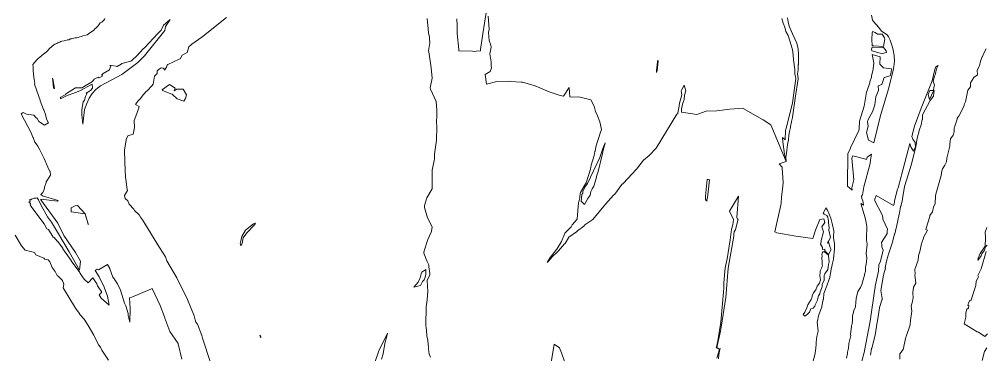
# Model space of a CAD drawing. Header units: metres. Extents: x 808187 to 810032, y 9155685 to 9157080.
# Drawn here: x 808485.9 to 808915.4, y 9156367 to 9156515.9 of the extents above; entities that cross this region are included whole.
import ezdxf

# ---------------------------------------------------------------- set-up
doc = ezdxf.new("R2010")
doc.units = ezdxf.units.M
doc.layers.add('C-TOPO-MAJR', color=9, linetype='Continuous')

msp = doc.modelspace()

# ---------------------------------------------------------------- linework, layer by layer
at = {"layer": 'C-TOPO-MAJR', "color": 9, "linetype": 'Continuous', "lineweight": 5}
for points, elevation in [([(808694.07, 9156523.5), (808691.94, 9156509.5), (808690.91, 9156502.52), (808690.87, 9156501.82), (808688.87, 9156501.8), (808688.07, 9156501.58), (808687.27, 9156501.71), (808681.27, 9156501.86), (808681.22, 9156502.49), (808681.22, 9156502.51), (808680.44, 9156509.65), (808680.46, 9156512.76), (808680.43, 9156512.88), (808680.41, 9156513.02), (808680.32, 9156516.15)], 2850), ([(808837.64, 9156360.24), (808839.55, 9156367.55), (808839.74, 9156369.06), (808839.85, 9156369.57), (808840.24, 9156374.25), (808840.32, 9156374.63), (808840.37, 9156375.05), (808840.91, 9156377.39), (808840.52, 9156381.43), (808840.56, 9156381.83), (808841.07, 9156384.19), (808841.91, 9156386.7), (808842.54, 9156388.11), (808842.56, 9156388.3), (808842.56, 9156388.51), (808843.2, 9156391.49), (808843.26, 9156391.62), (808843.44, 9156393.93), (808843.45, 9156394.01), (808843.45, 9156394.1), (808844.81, 9156397.52), (808845.81, 9156400.53), (808845.86, 9156400.62), (808845.9, 9156400.69), (808846.7, 9156404.82), (808846.72, 9156404.89), (808847.08, 9156406.92), (808847.1, 9156406.97), (808847.1, 9156407.03), (808847.72, 9156409.42), (808847.73, 9156409.49), (808847.74, 9156409.56), (808847.73, 9156409.64), (808848.22, 9156413.79), (808848.21, 9156413.84), (808848.19, 9156416.13), (808847.78, 9156419.01), (808847.85, 9156421.95), (808847.09, 9156425.18), (808847.07, 9156425.24), (808846.49, 9156427.59), (808845.04, 9156431.2), (808844.98, 9156431.27), (808844.34, 9156432.15), (808844.2, 9156431.88), (808844.03, 9156431.45), (808843.18, 9156429.82), (808843.53, 9156429.34), (808844.74, 9156428.79), (808845.23, 9156428.01), (808845.53, 9156426.26), (808845.45, 9156425.55), (808845.75, 9156423.3), (808845.71, 9156422.3), (808846.39, 9156419.05), (808845.58, 9156417.41), (808845.39, 9156417.29), (808845.4, 9156417.22), (808845.02, 9156416.42), (808845.57, 9156417.09), (808846.29, 9156414.56), (808846.67, 9156413.73), (808845.57, 9156411.39), (808843.95, 9156413.04), (808843.82, 9156413.8), (808842.81, 9156413.71), (808842.78, 9156414.56), (808841.93, 9156415.98), (808842.24, 9156417.09), (808842.23, 9156417.73), (808843.34, 9156421.46), (808842.6, 9156423.68), (808843.94, 9156425.59), (808843.37, 9156427.31), (808841.64, 9156427.02), (808839.68, 9156422.19), (808838.58, 9156418.62), (808830.95, 9156419.62), (808822.59, 9156421.12), (808821.66, 9156421.49), (808824.43, 9156434.13), (808824.62, 9156437.03), (808825.23, 9156441.6), (808825.31, 9156443.52), (808825.24, 9156445.14), (808825.26, 9156445.52), (808824.88, 9156449.82), (808824.89, 9156450.23), (808823.56, 9156451.73), (808826.69, 9156452.79), (808819.93, 9156469.01), (808816.4, 9156471.3), (808816.19, 9156471.34), (808807.6, 9156476.34), (808807.32, 9156476.38), (808801.63, 9156476), (808795.88, 9156475.23), (808791.09, 9156475.07), (808787.05, 9156473.62), (808780.2, 9156474.68), (808780.23, 9156475.98), (808780.58, 9156478.21), (808781.29, 9156480.2), (808781.58, 9156482.15), (808782.16, 9156484.13), (808781.35, 9156486.58), (808780.12, 9156484.44), (808780.06, 9156484.16), (808780.37, 9156482.3), (808779.28, 9156478.61), (808779.05, 9156476.37), (808778.87, 9156476.05), (808778.57, 9156474.08), (808778.14, 9156473.7), (808768.89, 9156458.65), (808765.84, 9156455.46), (808763.34, 9156453.33), (808760.16, 9156449.29), (808754.23, 9156442.96), (808753.71, 9156442.55), (808750.53, 9156438.21), (808749.98, 9156437.73), (808746.36, 9156433.73), (808740.8, 9156426.97), (808737.25, 9156424.69), (808736.74, 9156424.08), (808733.98, 9156421.92), (808733.55, 9156421.51), (808730.15, 9156419.11), (808728.42, 9156416.35), (808728.17, 9156416.12), (808725.47, 9156413.03), (808725.42, 9156412.96), (808722.2, 9156409.93), (808722.18, 9156409.89), (808720.5, 9156407.95), (808721.82, 9156410.14), (808721.88, 9156410.26), (808724.6, 9156413.66), (808724.69, 9156413.85), (808726.8, 9156417.17), (808728.15, 9156420.52), (808728.25, 9156420.73), (808728.34, 9156420.94), (808731.2, 9156423.68), (808731.6, 9156424.58), (808733.82, 9156427.13), (808734.42, 9156434.52), (808734.53, 9156434.79), (808735.01, 9156436.63), (808735.05, 9156436.73), (808735.07, 9156438.67), (808735.21, 9156438.98), (808736.77, 9156441.49), (808736.8, 9156441.57), (808737.77, 9156443.34), (808739.73, 9156449.3), (808740.09, 9156451.09), (808741.33, 9156455.44), (808741.66, 9156457.12), (808741.74, 9156457.37), (808742.05, 9156459.19), (808743.97, 9156465.37), (808744.67, 9156466.91), (808743.92, 9156470.32), (808742.88, 9156473.05), (808741.91, 9156475), (808741.29, 9156477.28), (808739.91, 9156480.17), (808734.61, 9156481.42), (808731.14, 9156481.29), (808730.52, 9156481.42), (808730.27, 9156485.59), (808727.72, 9156481.82), (808726.22, 9156482.1), (808721.3, 9156483.61), (808715.13, 9156486.29), (808709.49, 9156487.91), (808708.93, 9156488.01), (808704.13, 9156488.22), (808703.18, 9156488.35), (808698.06, 9156488.29), (808693.54, 9156487.1), (808692.91, 9156491.38), (808695.1, 9156492.77), (808695.7, 9156494.4), (808695.54, 9156495.21), (808695.59, 9156496.98), (808695.11, 9156499.63), (808695.02, 9156500.59), (808695.52, 9156503.47), (808695.37, 9156504.38), (808694.7, 9156506.51), (808694.45, 9156510.07), (808694.75, 9156511.53), (808694.26, 9156517.34)], 2850), ([(808853.46, 9156365.48), (808853.91, 9156367.54), (808853.96, 9156368.1), (808854.33, 9156369.91), (808854.57, 9156371.86), (808855.38, 9156375.44), (808855.32, 9156375.97), (808855.71, 9156379.63), (808855.77, 9156379.95), (808855.89, 9156380.28), (808855.97, 9156380.47), (808856.15, 9156382.15), (808856.12, 9156384.11), (808856.74, 9156386.59), (808857.44, 9156388.23), (808857.47, 9156388.52), (808857.72, 9156390.05), (808857.74, 9156392.01), (808857.91, 9156392.44), (808858.6, 9156394.99), (808859.66, 9156396.73), (808860.37, 9156398.14), (808861.47, 9156402.28), (808861.51, 9156402.52), (808861.96, 9156404.09), (808862.02, 9156405.93), (808862.09, 9156406.22), (808862.4, 9156408.14), (808862.53, 9156409.91), (808862.28, 9156411.96), (808862.69, 9156415.97), (808862.42, 9156417.75), (808862.42, 9156418.02), (808862.37, 9156418.35), (808862.57, 9156423.99), (808862.01, 9156427.16), (808861.35, 9156429.15), (808859.85, 9156434.1), (808861.13, 9156433.41), (808860.96, 9156434.5), (808860.73, 9156435.35), (808860.38, 9156436.26), (808860.13, 9156437.34), (808860.61, 9156438), (808861.16, 9156441.49), (808864.09, 9156451.9), (808864.14, 9156453.31), (808864.55, 9156456.07), (808862.66, 9156454.66), (808862.36, 9156453.61), (808861.55, 9156453.9), (808856.25, 9156455.28), (808855.86, 9156454.19), (808856.72, 9156444.6), (808855.85, 9156441.07), (808856.03, 9156439.96), (808853.95, 9156441.75), (808853.9, 9156441.8), (808854, 9156442.61), (808854.07, 9156455.87), (808854.11, 9156456.17), (808854.13, 9156456.31), (808855.22, 9156458.47), (808855.29, 9156458.75), (808858.97, 9156466.57), (808859.14, 9156467.26), (808859.31, 9156470.66), (808861.32, 9156477.31), (808862.41, 9156483.48), (808862.63, 9156484.3), (808863.83, 9156487.74), (808863.88, 9156488.07), (808864.64, 9156490.26), (808864.68, 9156490.81), (808865.34, 9156493.65), (808865.36, 9156494.02), (808865.64, 9156496.32), (808865.63, 9156496.49), (808864.99, 9156500.26), (808868.53, 9156499.27), (808868.3, 9156495.96), (808869.98, 9156494.35), (808873.52, 9156493.84), (808873.3, 9156492.38), (808872.96, 9156490.85), (808870.18, 9156490.08), (808869.25, 9156486.92), (808867.64, 9156486.39), (808867.68, 9156484.28), (808866.52, 9156481.41), (808866.16, 9156477.95), (808865.1, 9156474.87), (808863.3, 9156471.73), (808862.89, 9156470.45), (808863.18, 9156468.4), (808862.34, 9156465.62), (808863.31, 9156462.22), (808865.64, 9156461.06), (808868.66, 9156473.15), (808872.39, 9156485.48), (808874.31, 9156493.28), (808874.6, 9156494.95), (808874.77, 9156497.35), (808874.64, 9156499.75), (808874.3, 9156502.11), (808874.09, 9156502.91), (808873.69, 9156504.44), (808872.89, 9156506.67), (808872.12, 9156508.13), (808871.53, 9156508.92), (808869.12, 9156510.65), (808867.89, 9156512.31), (808865.52, 9156514.91), (808865.06, 9156515.51), (808864.56, 9156517.73)], 2840), ([(808523.94, 9156516.29), (808523.79, 9156515.76), (808522.56, 9156514.61), (808521.84, 9156514.25), (808520.91, 9156513), (808520.47, 9156512.51), (808519.99, 9156512.17), (808519.42, 9156511.69), (808518.91, 9156511.12), (808518.41, 9156510.68), (808517.19, 9156509.88), (808516.59, 9156509.38), (808516.08, 9156509.06), (808515.38, 9156508.81), (808514.09, 9156508.55), (808513.55, 9156508.3), (808512.73, 9156508.09), (808512.05, 9156507.74), (808511.25, 9156507.63), (808510.69, 9156507.6), (808509.11, 9156507.21), (808508.55, 9156507.16), (808507.8, 9156506.74), (808507.25, 9156506.8), (808506.46, 9156506.46), (808505.72, 9156506.28), (808504.82, 9156506.15), (808504.3, 9156506.02), (808503.83, 9156505.71), (808502.93, 9156505.37), (808502.48, 9156505.13), (808501.61, 9156504.84), (808501.14, 9156504.6), (808499.27, 9156502.88), (808498.74, 9156502.21), (808497.74, 9156501.24), (808496, 9156499.99), (808494.9, 9156498.93), (808494.45, 9156498.62), (808493.69, 9156497.89), (808491.89, 9156495.83), (808492.07, 9156494.67), (808492.05, 9156493), (808492.3, 9156490.21), (808492.74, 9156487.59), (808492.68, 9156487.03), (808494.32, 9156481.99), (808494.48, 9156481.66), (808495.08, 9156479.97), (808495.13, 9156479.69), (808496.67, 9156475.8), (808496.73, 9156475.72), (808497.47, 9156473.6), (808497.9, 9156471.64), (808497.92, 9156471.58), (808498.78, 9156469.95), (808498.79, 9156469.93), (808498.77, 9156469.92), (808497.05, 9156468.94), (808497, 9156468.93), (808494.55, 9156470.49), (808493.74, 9156471.77), (808493.13, 9156472.32), (808492.32, 9156473.35), (808489.07, 9156473.78), (808487.57, 9156474.43), (808486.7, 9156473.94), (808491.18, 9156465.43), (808491.93, 9156463.5), (808491.98, 9156463.42), (808492.75, 9156461.36), (808492.85, 9156461.16), (808494.07, 9156459.62), (808494.94, 9156457.87), (808495.1, 9156457.69), (808496.94, 9156454.14), (808498.51, 9156450.26), (808498.53, 9156450.14), (808499.46, 9156448.46), (808499.51, 9156448.32), (808499.7, 9156446.74), (808497.81, 9156443.7), (808497.76, 9156443.46), (808497.09, 9156441.36), (808496.86, 9156440.29), (808496.26, 9156439.02), (808495.45, 9156438.16), (808496.14, 9156437.43), (808503.11, 9156435.4), (808502.78, 9156435.1), (808495.35, 9156435.98), (808495.46, 9156435.78), (808502.92, 9156425.29), (808505.69, 9156419.82), (808510.79, 9156412.27), (808513.07, 9156408.46), (808512.65, 9156404.46), (808507.98, 9156412.65), (808503.31, 9156420.67), (808502.8, 9156421.4), (808500.23, 9156425.8), (808498.44, 9156428.22), (808495.55, 9156433.23), (808494.35, 9156435.78), (808494.07, 9156436.23), (808493.77, 9156436.59), (808493.37, 9156436.45), (808492.41, 9156436.52), (808491.31, 9156436.07), (808490.98, 9156435.79), (808490.63, 9156435.89), (808490.46, 9156435.77), (808490.75, 9156434.94), (808490.09, 9156434.87), (808490.76, 9156434.09), (808490.69, 9156433.45), (808490.91, 9156433.1), (808491.17, 9156432.76), (808491.39, 9156432.39), (808496.91, 9156425.1), (808498.11, 9156422.91), (808498.32, 9156422.67), (808498.81, 9156422.54), (808500.9, 9156419.12), (808501.31, 9156418.94), (808502.62, 9156417.39), (808502.79, 9156417.36), (808505.16, 9156414.19), (808505.26, 9156413.96), (808508.84, 9156408.74), (808508.96, 9156408.64), (808512.7, 9156403.42), (808512.74, 9156403.37), (808512.73, 9156403.29), (808512.88, 9156403.04), (808514.75, 9156400.56), (808516.43, 9156398.85), (808518.55, 9156401.05), (808520.36, 9156398.43), (808520.67, 9156397.48), (808522.58, 9156394.69), (808521.31, 9156393.51), (808522.28, 9156392.06), (808525.74, 9156388.91), (808525.77, 9156388.93), (808525.11, 9156392.95), (808523.57, 9156397.01), (808521.35, 9156401.53), (808519.59, 9156404.33), (808520.42, 9156404.89), (808520.98, 9156404.7), (808524.99, 9156407.03), (808526.09, 9156405.2), (808526.16, 9156405.06), (808527.49, 9156401.39), (808527.66, 9156401.02), (808529.5, 9156398.36), (808530.76, 9156395.58), (808532.64, 9156389.91), (808533.26, 9156388.67), (808534.17, 9156385.23), (808534.26, 9156384.29), (808534.99, 9156381.4), (808535.11, 9156387.41), (808534.85, 9156392.23), (808535.83, 9156392.43), (808544.56, 9156396.24), (808544.95, 9156396.38), (808548.51, 9156388.8), (808550.39, 9156383.74), (808550.51, 9156383.48), (808550.57, 9156383.23), (808552.75, 9156377.28), (808556.41, 9156371.86), (808556.46, 9156371.73), (808558.02, 9156364.96)], 2850), ([(808577.91, 9156516.67), (808566.93, 9156508), (808562.49, 9156504.87), (808561.18, 9156503.7), (808560.53, 9156501.12), (808558.29, 9156499.97), (808557.28, 9156498.4), (808556.92, 9156498.11), (808551.89, 9156495.76), (808551.62, 9156495.51), (808551.25, 9156494.69), (808550.36, 9156493.28), (808550.27, 9156493.68), (808549.8, 9156494.17), (808548.85, 9156494.38), (808548.02, 9156493.79), (808547.16, 9156493), (808547.08, 9156491.75), (808545.91, 9156490.64), (808545.44, 9156487.96), (808545.41, 9156487.15), (808544.72, 9156486.27), (808542.86, 9156484.28), (808542.7, 9156484.18), (808542.45, 9156483.97), (808540.92, 9156482.38), (808539.7, 9156480.73), (808538.58, 9156479.5), (808537.51, 9156478.12), (808539.12, 9156477.14), (808539.01, 9156476.73), (808539.01, 9156476.46), (808536.93, 9156470.9), (808537, 9156467.87), (808536.43, 9156464.94), (808534.04, 9156464.13), (808533.39, 9156462.5), (808533.4, 9156462.42), (808533.4, 9156462.38), (808532.6, 9156457.84), (808532.61, 9156457.75), (808532.73, 9156452.62), (808532.78, 9156452.39), (808532.98, 9156445.62), (808533.15, 9156444.92), (808533.83, 9156440.3), (808533.97, 9156439.83), (808532.58, 9156437.59), (808532.96, 9156436.34), (808534.04, 9156435.35), (808534.49, 9156434.22), (808534.73, 9156433.73), (808536.73, 9156431.54), (808537.01, 9156431.04), (808539.1, 9156428.99), (808539.66, 9156427.97), (808540.56, 9156426.8), (808548.15, 9156414.59), (808550.87, 9156410.45), (808551.45, 9156408.69), (808555.89, 9156401.11), (808560.57, 9156391.45), (808563.58, 9156384.19), (808563.99, 9156382.42), (808564.36, 9156381.42), (808564.98, 9156380.5), (808567.01, 9156375.45), (808567.26, 9156374.36), (808570.9, 9156363.52)], 2860), ([(808668.57, 9156365.83), (808668.04, 9156367.16), (808667.67, 9156369.51), (808667.56, 9156369.89), (808667.65, 9156370.21), (808667.37, 9156373.23), (808667.39, 9156373.58), (808666.98, 9156375.22), (808666.97, 9156375.47), (808666.93, 9156375.77), (808666.75, 9156379.18), (808666.58, 9156379.72), (808666.51, 9156380.43), (808666.7, 9156387.96), (808666.75, 9156388.26), (808667.13, 9156391.36), (808667.12, 9156391.65), (808667.49, 9156395.07), (808667.09, 9156399.78), (808667.11, 9156399.94), (808667.1, 9156400.09), (808668.32, 9156402.2), (808668.38, 9156403.06), (808667.91, 9156406.03), (808667.93, 9156406.84), (808666.96, 9156408.68), (808665.69, 9156411.98), (808665.7, 9156412.36), (808665.8, 9156413.1), (808667.46, 9156418.1), (808668.98, 9156421.41), (808669.01, 9156421.8), (808669.36, 9156423.73), (808667.27, 9156427.72), (808665.9, 9156432.27), (808665.96, 9156432.61), (808665.97, 9156432.94), (808665.95, 9156433.24), (808666.91, 9156436.58), (808669.38, 9156440.64), (808669.34, 9156441.91), (808669.3, 9156442.28), (808669.31, 9156448.89), (808670.28, 9156453.15), (808670.33, 9156453.72), (808670.35, 9156456.06), (808671.26, 9156462.27), (808671.32, 9156464.43), (808671.5, 9156465.93), (808671.46, 9156466.62), (808671.49, 9156467.92), (808671.32, 9156470.37), (808671.33, 9156471.04), (808671.42, 9156472.26), (808671.38, 9156475.55), (808671.09, 9156479.35), (808668.54, 9156484.9), (808668.51, 9156485.41), (808669.35, 9156489.76), (808668.84, 9156494.33), (808668.82, 9156495.41), (808667.81, 9156501.5), (808667.77, 9156501.95), (808668.35, 9156505.42), (808668.14, 9156507.34), (808668.15, 9156508.17), (808667.77, 9156509.8), (808667.51, 9156511.59), (808667.17, 9156516.3)], 2860), ([(808824.79, 9156516.24), (808825.37, 9156514.24), (808826.11, 9156512.39), (808826.61, 9156510.44), (808827.58, 9156508.66), (808828.95, 9156504.44), (808829.46, 9156502.27), (808829.78, 9156500.05), (808829.88, 9156497.96), (808830.5, 9156493.58), (808830.57, 9156491.65), (808831.03, 9156489.54), (808829.45, 9156478.8), (808827.02, 9156468.53), (808826.36, 9156466.54), (808826.32, 9156462.42), (808825.09, 9156463.34), (808825.17, 9156461.5), (808825.93, 9156456), (808825.93, 9156456), (808826.68, 9156453.03), (808826.54, 9156454.54), (808826.8, 9156456.3), (808826.84, 9156456.4), (808826.86, 9156456.49), (808827.35, 9156460.35), (808827.76, 9156462.17), (808827.78, 9156462.41), (808827.93, 9156464.5), (808828.17, 9156466.02), (808828.65, 9156467.8), (808828.68, 9156468.27), (808829.08, 9156470.3), (808829.08, 9156470.47), (808829.45, 9156472.35), (808829.47, 9156472.5), (808829.78, 9156474.49), (808830.72, 9156480.66), (808830.69, 9156480.87), (808832.05, 9156489.45), (808832.06, 9156489.53), (808832.05, 9156489.61), (808831.78, 9156491.66), (808832, 9156493.43), (808832.06, 9156495.67), (808832.11, 9156495.81), (808832.23, 9156497.79), (808832.21, 9156498.1), (808832.19, 9156500.4), (808831.97, 9156502.75), (808831.43, 9156505.22), (808830.58, 9156507.22), (808830.53, 9156507.38), (808829.56, 9156509.27), (808829.55, 9156509.39), (808828.04, 9156512.87), (808827.6, 9156514.74), (808827.35, 9156516.58)], 2850), ([(808915.61, 9156502.75), (808914.67, 9156501.09), (808913.93, 9156499.39), (808913.77, 9156499.19), (808913.08, 9156497.27), (808912.6, 9156495.19), (808912.5, 9156494.91), (808911.6, 9156493.32), (808911.7, 9156491.27), (808910.09, 9156490), (808908.59, 9156487.62), (808908.57, 9156485.86), (808907.51, 9156484.35), (808906.35, 9156479.2), (808906.26, 9156478.9), (808905.86, 9156478.08), (808905.8, 9156477.49), (808903.38, 9156472.88), (808903.2, 9156472.65), (808902.77, 9156471.84), (808902.75, 9156471.57), (808901.45, 9156467.95), (808901.39, 9156467.63), (808901.34, 9156465.85), (808900.99, 9156464.39), (808899.77, 9156462.84), (808899.66, 9156462.56), (808899.52, 9156462.05), (808899.46, 9156460.08), (808899.4, 9156459.59), (808898.14, 9156454.27), (808897.93, 9156452.63), (808897.24, 9156451.09), (808896.18, 9156449.5), (808895.93, 9156448.53), (808895.64, 9156446.5), (808893.17, 9156438.17), (808893.06, 9156437.51), (808892.92, 9156434.16), (808892.19, 9156432.5), (808891.73, 9156430.42), (808890.61, 9156428.75), (808890.55, 9156428.39), (808888.87, 9156423.19), (808888.72, 9156422.49), (808889.57, 9156422.2), (808887.77, 9156418.93), (808887.71, 9156418.68), (808886.94, 9156416.66), (808886.85, 9156416.35), (808886.31, 9156413.37), (808885.45, 9156410.79), (808885.42, 9156408.91), (808884.02, 9156405.24), (808883.95, 9156405.01), (808883.9, 9156404.75), (808884.01, 9156402.72), (808883.94, 9156402.47), (808884.27, 9156398.74), (808883.32, 9156396.99), (808882.96, 9156394.46), (808883.02, 9156394.17), (808883.21, 9156392.31), (808882.9, 9156390.6), (808882.22, 9156388.54), (808882.6, 9156386.36), (808881.96, 9156382.29), (808881.8, 9156380.15), (808879.97, 9156374.98), (808879.94, 9156374.81), (808878.65, 9156369.23), (808877.22, 9156367.36), (808877.21, 9156367.24), (808877.16, 9156365.02)], 2830), ([(808864.21, 9156366.76), (808864.63, 9156369.75), (808864.74, 9156369.89), (808866.28, 9156375.69), (808867.2, 9156381.47), (808867.33, 9156381.84), (808867.34, 9156381.99), (808868.2, 9156387.73), (808868.18, 9156387.87), (808869.41, 9156391.66), (808869.44, 9156391.79), (808869.42, 9156391.94), (808868.71, 9156395.47), (808869.98, 9156402.34), (808870.07, 9156402.51), (808870.04, 9156402.88), (808870.77, 9156405.39), (808870.75, 9156405.58), (808871.35, 9156408.48), (808872.1, 9156411.13), (808872.23, 9156411.47), (808872.24, 9156411.64), (808874.07, 9156417.4), (808874.12, 9156417.7), (808874.9, 9156420.48), (808874.98, 9156420.69), (808875.56, 9156423.28), (808875.75, 9156423.63), (808875.66, 9156423.66), (808876.9, 9156429.33), (808877.07, 9156429.86), (808877.54, 9156432.72), (808877.66, 9156432.89), (808878.35, 9156435.67), (808878.43, 9156435.84), (808878.44, 9156436.19), (808879.31, 9156441.6), (808882.44, 9156451.59), (808882.44, 9156451.64), (808884.36, 9156459.21), (808884.37, 9156459.22), (808884.37, 9156459.22), (808884.37, 9156459.23), (808884.37, 9156459.25), (808884.86, 9156463.06), (808884.86, 9156463.08), (808885.92, 9156466.89), (808886.72, 9156468.98), (808886.74, 9156468.99), (808886.74, 9156469.01), (808886.74, 9156469.03), (808887.21, 9156471.42), (808887.22, 9156471.45), (808887.34, 9156473.51), (808890.7, 9156479.87), (808892.15, 9156481.72), (808892.22, 9156481.85), (808892.44, 9156484.22), (808892.16, 9156484.07), (808890.46, 9156480.33), (808889.85, 9156482.56), (808890.55, 9156484.28), (808892.14, 9156484.28), (808892.33, 9156485.76), (808892.63, 9156486.68), (808892.04, 9156488.47), (808892.62, 9156490.7), (808892.89, 9156491.2), (808893.1, 9156491.75), (808893.49, 9156493.86), (808894.24, 9156495.37), (808893.04, 9156494.66), (808892.73, 9156493.58), (808891.54, 9156488.55), (808886.68, 9156476.39), (808883.72, 9156468.39), (808882.5, 9156463.83), (808883.05, 9156462.72), (808883.96, 9156461.17), (808884.25, 9156459.25), (808883.22, 9156457.29), (808882.16, 9156459.22), (808881.72, 9156460.77), (808877.89, 9156446.66), (808877.86, 9156446.01), (808876.46, 9156441.05), (808876.15, 9156440.42), (808874.81, 9156435.21), (808874.89, 9156434.82), (808874.67, 9156433.99), (808874.33, 9156433.26), (808866.64, 9156437.67), (808866.02, 9156435.6), (808869.31, 9156429), (808869.59, 9156428.05), (808869.63, 9156427.16), (808871.78, 9156422.73), (808871.58, 9156421.86), (808871.58, 9156420.83), (808871.19, 9156420.06), (808869.01, 9156416.84), (808869.18, 9156415.85), (808869.16, 9156414.92), (808869.75, 9156413.43), (808868.67, 9156408.45), (808867.94, 9156406.8), (808867.66, 9156404.02), (808866.25, 9156397.35), (808866.26, 9156396.67), (808866.07, 9156396.17), (808864.06, 9156381.84), (808861.29, 9156368), (808858.3, 9156356.36)], 2840), ([(808796.6, 9156365.13), (808796.78, 9156367.11), (808797.18, 9156369.26), (808797.18, 9156369.28), (808797.31, 9156369.92), (808797.09, 9156369.33), (808795.84, 9156370.2), (808797.57, 9156377.45), (808797.83, 9156379.15), (808799.87, 9156392.4), (808800.89, 9156405.4), (808803.5, 9156419.54), (808803.37, 9156420.36), (808803.6, 9156421.67), (808804.17, 9156422.33), (808805.04, 9156426.11), (808805.35, 9156427.1), (808805, 9156427.2), (808804.79, 9156427.92), (808805.48, 9156437.29), (808801.47, 9156430.7), (808803.33, 9156426.94), (808802.95, 9156424.67), (808802.44, 9156422.68), (808801.77, 9156417.99), (808800.44, 9156409.47), (808799.64, 9156405.5), (808799.02, 9156398.83), (808799.05, 9156396.8), (808798.83, 9156394.74), (808797.69, 9156381.47), (808796.17, 9156372.21), (808795.63, 9156370.07), (808795.68, 9156370.02), (808795.78, 9156369.99), (808797.07, 9156369.28), (808795.83, 9156365.38)], 2860), ([(808916.05, 9156415.61), (808915.28, 9156414.81), (808914.83, 9156413.34), (808913.7, 9156411.76), (808913.36, 9156410.82), (808912.19, 9156409.28), (808912.07, 9156408.93), (808911.87, 9156408.95), (808912.01, 9156409.82), (808912.94, 9156411.85), (808915.2, 9156415.18), (808915.22, 9156418.92), (808915.27, 9156419.05), (808915.29, 9156419.15), (808915.21, 9156421.34), (808915.89, 9156423.43)], 2820), ([(808484.08, 9156420.09), (808486.81, 9156415.33), (808488.49, 9156413.38), (808492.58, 9156412.31), (808493.15, 9156411.37), (808496.8, 9156409.77), (808497.15, 9156409.35), (808498.73, 9156409.02), (808499.36, 9156408.19), (808500.4, 9156405.7), (808501.78, 9156403.91), (808502.75, 9156402.12), (808503.15, 9156401.78), (808505.09, 9156399.87), (808505.64, 9156398.29), (808505.39, 9156396.64), (808510.86, 9156387.59), (808512.48, 9156385.4), (808512.87, 9156384.72), (808514.67, 9156382.74), (808516.53, 9156379.98), (808518.97, 9156375.56), (808519.33, 9156375.06), (808521.11, 9156371.37), (808521.95, 9156370.24), (808522.54, 9156368.96), (808525.44, 9156364.49)], 2840), ([(808916.25, 9156376.15), (808914.99, 9156374.97), (808912.12, 9156376.97), (808911.64, 9156377.07), (808905.83, 9156380.59), (808906.53, 9156383.63), (808906.52, 9156385.44), (808907.04, 9156387.38), (808907.44, 9156387.31), (808907.71, 9156387.83), (808907.88, 9156388.67), (808907.66, 9156388.75), (808907.39, 9156388.8), (808907.66, 9156389.96), (808908.26, 9156391.08), (808908.73, 9156390.91), (808908.98, 9156391.26), (808910.98, 9156397.72), (808911.15, 9156399.58), (808912.05, 9156401.19), (808912.16, 9156401.53), (808911.9, 9156402.08), (808913.35, 9156405.1), (808915.6, 9156412.71)], 2820), ([(808646.83, 9156364.94), (808647.53, 9156367.32), (808648.33, 9156371.98), (808649.15, 9156375.13), (808649.15, 9156375.23), (808649.46, 9156376.54), (808645.68, 9156368.67), (808641.91, 9156357.82)], 2870), ([(808728.13, 9156363.9), (808726.87, 9156367.85), (808725.92, 9156369.96), (808723.59, 9156371.7), (808722.11, 9156362.61)], 2860), ([(808913.81, 9156364.31), (808914.9, 9156368.42), (808915.83, 9156370)], 2820)]:
    msp.add_lwpolyline(points, dxfattribs=dict(at, elevation=elevation))
for points, elevation in [([(808513.58, 9156485.51), (808510.82, 9156485.47), (808506.36, 9156482.69), (808506.3, 9156482.32), (808506.17, 9156482.31), (808503.99, 9156481.09), (808504.22, 9156480.85), (808504.24, 9156480.79), (808504.4, 9156480.67), (808506.79, 9156481.97), (808510.87, 9156483.34), (808512.8, 9156484.16), (808518.2, 9156487.09), (808518.36, 9156485.29), (808517.54, 9156484.28), (808515.63, 9156483.15), (808515.85, 9156482.74), (808515.24, 9156481.55), (808514.76, 9156479.97), (808514.28, 9156479.21), (808514.09, 9156478.53), (808513.65, 9156475.51), (808513.61, 9156473.4), (808514.02, 9156469.33), (808514.88, 9156475.86), (808515.81, 9156478.46), (808516.9, 9156480.85), (808518.18, 9156482.92), (808519.87, 9156484.78), (808521.97, 9156486.37), (808531.49, 9156491.4), (808538.46, 9156496.75), (808541.45, 9156499.68), (808550.47, 9156510.98), (808550.8, 9156512.63), (808552.85, 9156515.73), (808551.91, 9156514.98), (808551.83, 9156514.86), (808549.99, 9156513.23), (808548.93, 9156511.06), (808547.42, 9156509.65), (808541.62, 9156503.39), (808540.76, 9156502.64), (808538.28, 9156499.86), (808535.85, 9156497.61), (808535.44, 9156497.33), (808531.49, 9156496.2), (808531.2, 9156496.01), (808529.35, 9156494.99), (808529.35, 9156494.98), (808529.22, 9156494.9), (808528.96, 9156495.01), (808526.71, 9156495.31), (808526.07, 9156495.44), (808526.46, 9156495.26), (808525.99, 9156493.4), (808523.17, 9156491.81), (808522.45, 9156491.12), (808522.94, 9156490.71), (808521.34, 9156489.89), (808520.85, 9156490.26), (808519.16, 9156489.29), (808518.38, 9156488.3), (808513.58, 9156485.51)], 2860), ([(808864.92, 9156509.8), (808864.76, 9156507.11), (808864.95, 9156504.13), (808865.59, 9156504.14), (808870, 9156503.86), (808870.61, 9156507.07), (808870.37, 9156507.63), (808869.3, 9156509.35), (808867.29, 9156509.32), (808866.21, 9156510.09), (808865.03, 9156510.43), (808864.92, 9156509.8)], 2840), ([(808864.94, 9156503.58), (808864.61, 9156502.63), (808864.7, 9156501.87), (808868.43, 9156500.83), (808869.56, 9156500.65), (808871.31, 9156501.08), (808871.18, 9156501.86), (808869.99, 9156503.31), (808869.61, 9156503.37), (808864.94, 9156503.58)], 2840), ([(808769.39, 9156493.14), (808769.76, 9156497.24), (808769.67, 9156497.68), (808769.55, 9156497.06), (808769.55, 9156497.05), (808769.55, 9156497.05), (808769.11, 9156493.12), (808769.01, 9156492.29), (808769.38, 9156493.12), (808769.39, 9156493.14)], 2840), ([(808501.2, 9156485.11), (808501.47, 9156485.16), (808500.91, 9156488.76), (808500.86, 9156488.88), (808500.54, 9156489.74), (808500.81, 9156488.7), (808500.81, 9156488.67), (808500.82, 9156488.64), (808501, 9156485.52), (808501.07, 9156485.42), (808501.2, 9156485.11)], 2860), ([(808559.76, 9156480.72), (808560.17, 9156482.38), (808558.68, 9156484.79), (808555.9, 9156484.93), (808554.75, 9156484.11), (808555.16, 9156485.37), (808552.62, 9156486.88), (808552.22, 9156486.68), (808549.49, 9156484.75), (808549.32, 9156484.71), (808549.44, 9156484.27), (808549.5, 9156484.33), (808553.68, 9156482.69), (808553.73, 9156482.67), (808556.02, 9156480.61), (808558.96, 9156479.55), (808559.76, 9156480.72)], 2860), ([(808735.64, 9156435.07), (808737.04, 9156433.62), (808738.48, 9156436.29), (808739.59, 9156437.84), (808739.93, 9156439.37), (808740.44, 9156440.55), (808741.14, 9156441.83), (808742.27, 9156445.19), (808742.61, 9156446.7), (808743.16, 9156448.36), (808745.12, 9156456.29), (808745.47, 9156458.37), (808746.07, 9156460.33), (808746.27, 9156460.99), (808745.22, 9156458.49), (808743.93, 9156454.45), (808738.45, 9156443.03), (808737.21, 9156441.34), (808736.38, 9156439.45), (808736.33, 9156438.63), (808735.82, 9156438.06), (808735.8, 9156436.49), (808735.64, 9156435.07)], 2850), ([(808792.24, 9156444.7), (808792.23, 9156444.71), (808791.6, 9156444.73), (808790.78, 9156437.39), (808790.81, 9156435.75), (808791.65, 9156435.2), (808791.48, 9156435.69), (808791.73, 9156436.67), (808792.62, 9156444.63), (808792.24, 9156444.7)], 2860), ([(808515.18, 9156429.53), (808511.68, 9156433.27), (808510.67, 9156433), (808508.83, 9156432.22), (808508.89, 9156430.72), (808508.95, 9156430.37), (808515.14, 9156429.46), (808515.14, 9156429.45), (808515.15, 9156429.44), (808515.15, 9156429.42), (808516.41, 9156425.06), (808516.39, 9156425.02), (808516.34, 9156424.91), (808516.58, 9156424.79), (808516.46, 9156425.06), (808516.46, 9156425.06), (808515.19, 9156429.46), (808515.19, 9156429.46), (808515.18, 9156429.53)], 2850), ([(808584.76, 9156419.45), (808584.11, 9156416.84), (808584.06, 9156416.51), (808584.35, 9156415.23), (808584.88, 9156416.38), (808585.38, 9156418.85), (808586.98, 9156421.02), (808590.36, 9156424.6), (808590.81, 9156425.37), (808589.9, 9156425.03), (808586.46, 9156422.3), (808584.82, 9156419.5), (808584.76, 9156419.45)], 2870), ([(808834.84, 9156384.24), (808834.97, 9156384.12), (808836.22, 9156385.01), (808837.1, 9156385.9), (808837.71, 9156387.33), (808838.63, 9156387.69), (808839.46, 9156388.52), (808839.59, 9156389.14), (808840.63, 9156391.15), (808840.71, 9156392.11), (808841.06, 9156393.09), (808841.6, 9156393.94), (808841.74, 9156394.87), (808842.67, 9156397.14), (808842.75, 9156398.26), (808843.59, 9156399.94), (808843.65, 9156400.14), (808843.55, 9156402.12), (808843.94, 9156402.92), (808845.16, 9156404.78), (808845.53, 9156407.07), (808845.73, 9156407.56), (808845.84, 9156408.26), (808845.54, 9156410.87), (808845.54, 9156411.13), (808845.52, 9156411.18), (808843.8, 9156412.7), (808843.64, 9156412.66), (808842.79, 9156412.61), (808842.6, 9156411.29), (808842.62, 9156411.06), (808842.61, 9156409.64), (808842.76, 9156408.56), (808842.74, 9156407.28), (808842.76, 9156406.92), (808842.81, 9156406.6), (808842.37, 9156405.33), (808841.8, 9156404.17), (808841.76, 9156403.8), (808841.67, 9156401.91), (808841.92, 9156400.17), (808841.92, 9156400.15), (808841.47, 9156398.7), (808840.46, 9156397.43), (808839.86, 9156395.77), (808838.89, 9156394.45), (808838.3, 9156393.09), (808838.2, 9156392.65), (808837.79, 9156391.4), (808836.27, 9156389.12), (808836.15, 9156388.66), (808835.67, 9156387.29), (808834.98, 9156386.05), (808834.92, 9156385.81), (808834.31, 9156384.87), (808834.84, 9156384.24)], 2850), ([(808663.94, 9156400.82), (808663.14, 9156399.22), (808661.22, 9156396.97), (808664.17, 9156397.68), (808665.11, 9156399.51), (808665.87, 9156400.23), (808666.16, 9156400.88), (808666.59, 9156402.57), (808666.52, 9156404.76), (808664.75, 9156403.56), (808664.5, 9156402.93), (808663.99, 9156401.11), (808663.94, 9156400.82)], 2860), ([(808593.25, 9156374.83), (808592.69, 9156375.61), (808593.05, 9156374.8), (808593.05, 9156374.79), (808593.2, 9156374.66), (808593.25, 9156374.83)], 2870)]:
    msp.add_lwpolyline(points, close=True, dxfattribs=dict(at, elevation=elevation))

doc.saveas('drawing.dxf')
